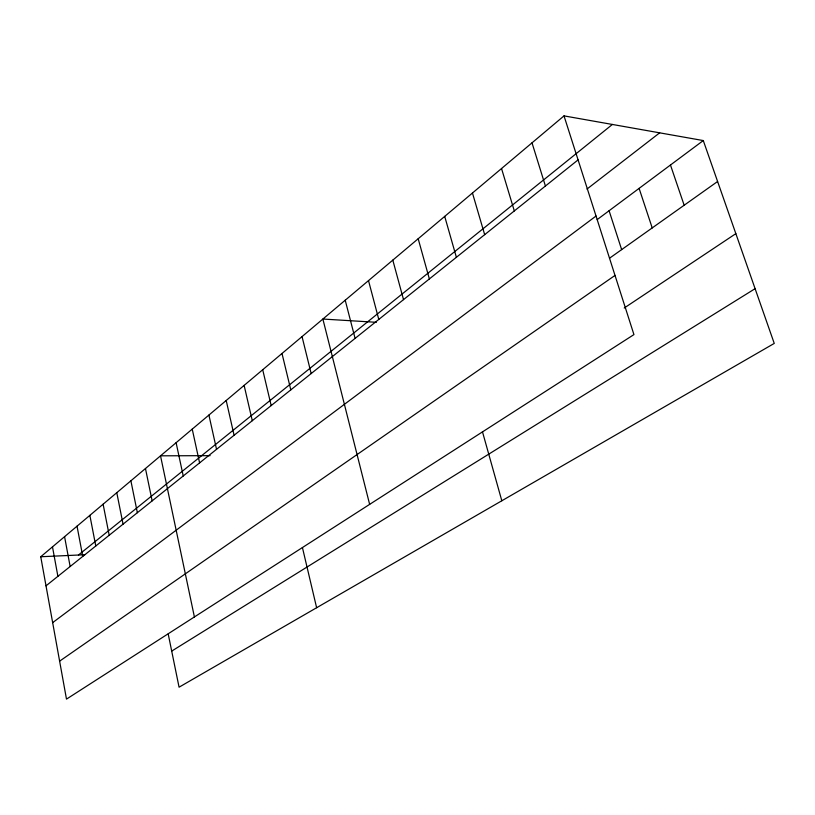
<?xml version="1.0" encoding="UTF-8"?>
<svg xmlns="http://www.w3.org/2000/svg" width="815" height="815" viewBox="0 0 815 815"><rect width="100%" height="100%" fill="white"/><g stroke="black" fill="none" stroke-linecap="round" stroke-linejoin="round"><path stroke-width="1.22" d="M564.011 115.883L633.938 334.598L66.484 699.117L40.75 556.747L564.011 115.883L703.284 140.567L774.25 343.421L179.066 687.188L168.196 633.938M78.434 555.035L612.381 124.451M46.007 585.842L578.08 159.883M586.983 189.06L659.671 132.835M52.659 622.64L596.03 216.036M597.191 219.602L703.284 140.567M609.539 258.212L717.597 181.501M59.617 661.148L615.019 275.419M624.219 308.019L735.843 233.65M171.7 651.104L755.098 288.683M40.75 556.747L84.75 554.74M210.117 455.656L160.524 455.819L194.398 616.945M376.377 322.302L322.872 319.042L369.643 504.383M670.47 165.017L684.162 205.237M639.103 188.377L652.214 227.915M609.09 210.739L621.651 249.614M532.012 142.839L545.418 186.024M501.531 168.522L514.316 210.922M472.456 193.012L484.67 234.659M444.705 216.393L456.39 257.306M482.439 431.675L501.816 500.767M418.177 238.744L429.362 278.934M392.81 260.128L403.517 299.625M368.502 280.594L378.781 319.429M345.214 300.215L355.085 338.398M302.039 336.595L311.167 373.565M282 353.476L290.792 389.876M262.705 369.735L271.181 405.575M302.426 547.548L316.627 607.735M244.123 385.393L252.293 420.693M226.203 400.491L234.088 435.261M208.915 415.059L216.535 449.32M192.228 429.118L199.594 462.879M176.111 442.698L183.232 475.98M145.467 468.513L152.14 500.868M130.889 480.799L137.358 512.706M116.779 492.688L123.055 524.157M103.108 504.2L109.2 535.251M89.864 515.355L95.773 545.999M77.028 526.174L82.763 556.421M64.568 536.667L70.141 566.527M52.486 546.855L57.896 576.327"/></g></svg>
